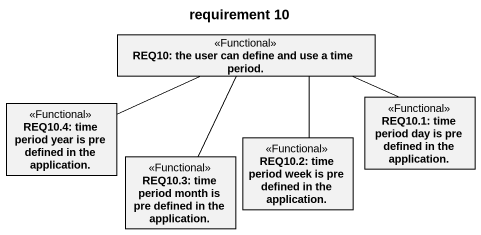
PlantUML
@startuml
title requirement 10
hide circle
hide empty members
class "REQ10: the user can define and use a time period." as REQ10_the_user_can_define <<Functional>>
class "REQ10.4: time period year is pre defined in the application." as REQ10_4_time_period_year_is <<Functional>>
class "REQ10.2: time period week is pre defined in the application." as REQ10_2_time_period_week_is <<Functional>>
class "REQ10.1: time period day is pre defined in the application." as REQ10_1_time_period_day_is <<Functional>>
class "REQ10.3: time period month is pre defined in the application." as REQ10_3_time_period_month <<Functional>>
REQ10_the_user_can_define -left- REQ10_4_time_period_year_is
REQ10_the_user_can_define -- REQ10_2_time_period_week_is
REQ10_the_user_can_define -right- REQ10_1_time_period_day_is
REQ10_the_user_can_define -- REQ10_3_time_period_month
@enduml
